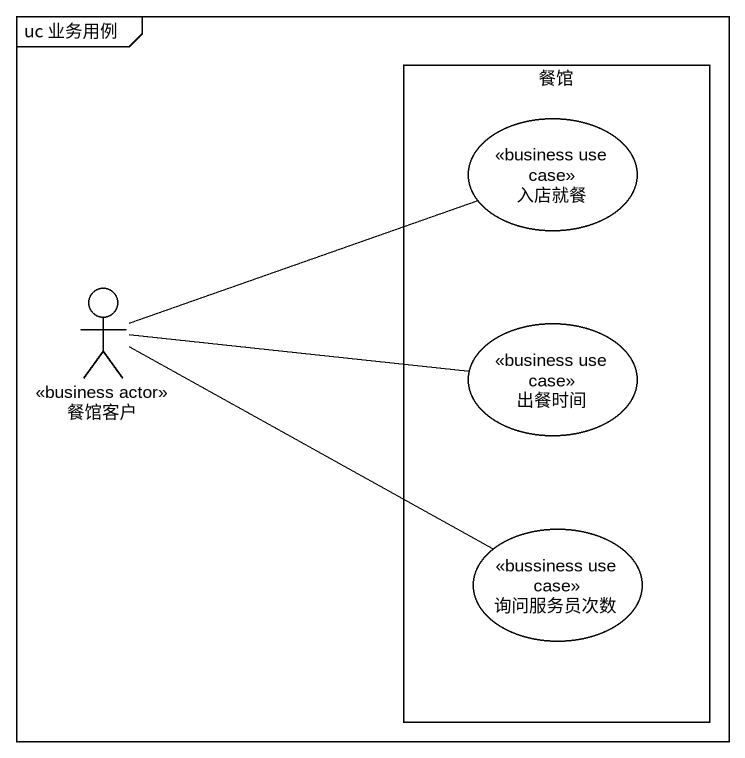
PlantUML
@startuml
mainframe uc 业务用例
rectangle 餐馆 {
  usecase 入店就餐 <<business use case>>
  usecase 出餐时间 <<business use case>>
  usecase 询问服务员次数 <<bussiness use case>>
}
actor 餐馆客户 <<business actor>>
餐馆客户 -right- 入店就餐
餐馆客户 -right- 出餐时间
餐馆客户 -right- 询问服务员次数
@enduml
